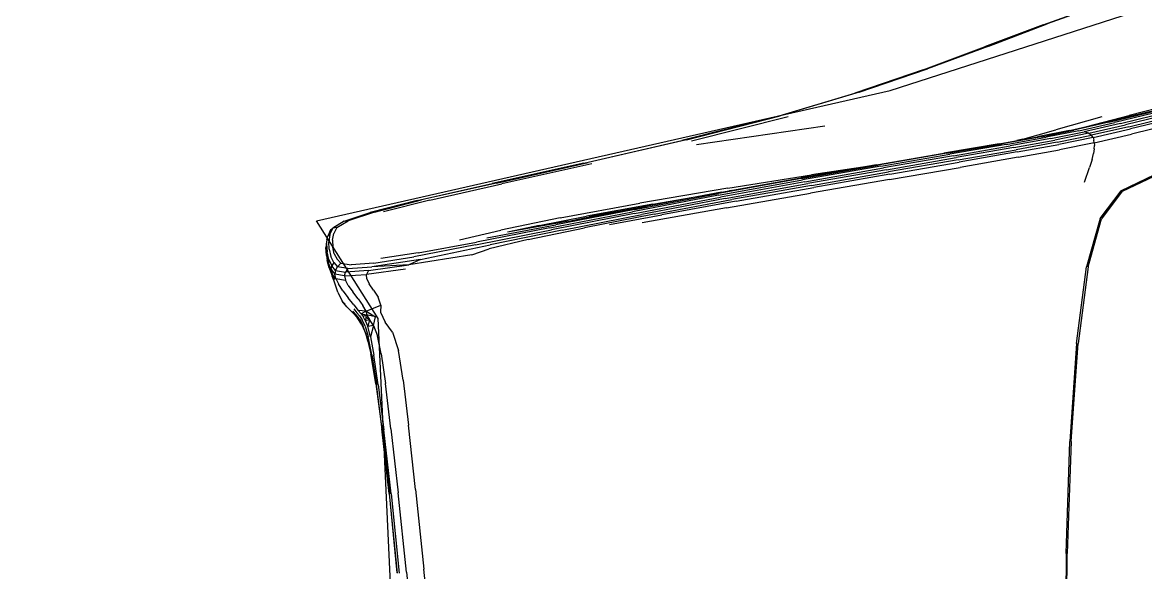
# Model space of a CAD drawing. Extents: x 526875 to 527530, y 3493038 to 3493574.
# Drawn here: x 527120.009 to 527121.644, y 3493325.323 to 3493326.124 of the extents above; entities that cross this region are included whole.
import ezdxf

# ---------------------------------------------------------------- set-up
doc = ezdxf.new("R2010")
doc.units = 0
doc.header["$LTSCALE"] = 2
doc.layers.get('0').update_dxf_attribs({"linetype": 'CONTINUOUS'})
doc.layers.add('L-WATER水景', color=5, linetype='CONTINUOUS')
doc.layers.add('W-_BOLLARD系船栓', color=4, linetype='CONTINUOUS')

# ---------------------------------------------------------------- blocks, each defined once
blk = doc.blocks.new('$matou$00000056')
at = {"color": 0, "linetype": 'Continuous'}
for p, q in [((5467.16, -585.3, 0), (5461.74, -729.16, 0)), ((5462.74, -729.13, 0), (5467.94, -585.25, 0)), ((5996.13, -743.91, 0), (5992.49, -633.85, 0)), ((5978.41, -636, 0), (5982.03, -746.51, 0)), ((5454.32, -864.8, 0), (5461.74, -729.16, 0)), ((5462.74, -729.13, 0), (5455.54, -864.8, 0)), ((5996.13, -743.91, 0), (5999.95, -840.54, 0)), ((6005.79, -839.62, 0), (6002.09, -743.04, 0)), ((6003.56, -743.19, 0), (6007.04, -839.88, 0)), ((6007.39, -840.47, 0), (6004.17, -743.6, 0)), ((5985.79, -843.51, 0), (5982.03, -746.51, 0)), ((5985.79, -843.51, 0), (5989.18, -921.94, 0)), ((6003.45, -918.79, 0), (5999.95, -840.54, 0)), ((6005.79, -839.62, 0), (6009.29, -917.85, 0)), ((6010.45, -918.23, 0), (6007.04, -839.88, 0)), ((6007.39, -840.47, 0), (6010.7, -918.99, 0)), ((5454.32, -864.8, 0), (5445.03, -983.27, 0)), ((5446.41, -983.35, 0), (5455.54, -864.8, 0)), ((5991.68, -976.78, 0), (5989.18, -921.94, 0)), ((6003.45, -918.79, 0), (6006.15, -973.67, 0)), ((6012.12, -972.8, 0), (6009.29, -917.85, 0)), ((6010.45, -918.23, 0), (6013.41, -973.26, 0)), ((6013.83, -974.14, 0), (6010.7, -918.99, 0)), ((5991.68, -976.78, 0), (5994.41, -1013, 0)), ((6008.46, -1009.89, 0), (6006.15, -973.67, 0)), ((6012.12, -972.8, 0), (6014.46, -1009.06, 0)), ((6016.02, -1009.58, 0), (6013.41, -973.26, 0)), ((6013.83, -974.14, 0), (6016.79, -1010.55, 0)), ((5434.04, -1075.65, 0), (5445.03, -983.27, 0)), ((5446.41, -983.35, 0), (5435.43, -1075.86, 0)), ((5998.48, -1035.58, 0), (5994.41, -1013, 0)), ((6008.46, -1009.89, 0), (6010.84, -1032.11, 0)), ((6016.45, -1031.2, 0), (6014.46, -1009.06, 0)), ((6016.02, -1009.58, 0), (6018.35, -1031.8, 0)), ((6019.59, -1032.87, 0), (6016.79, -1010.55, 0)), ((6018.72, -1025.98, 0), (6019.96, -1034.3, 0)), ((6013.49, -1044.73, 0), (6010.84, -1032.11, 0)), ((6013.49, -1044.73, 0), (6016.45, -1031.2, 0)), ((6016.45, -1031.2, 0), (6018.25, -1043.84, 0)), ((6020.48, -1044.53, 0), (6018.35, -1031.8, 0)), ((6019.59, -1032.87, 0), (6022.25, -1045.71, 0)), ((6023.25, -1047.27, 0), (6019.96, -1034.3, 0)), ((5998.48, -1035.58, 0), (6004.13, -1048.32, 0)), ((6013.49, -1044.73, 0), (6018.25, -1043.84, 0)), ((6016.63, -1052.15, 0), (6018.25, -1043.84, 0)), ((6020.03, -1051.55, 0), (6018.25, -1043.84, 0)), ((6007.54, -1060.61, 0), (6004.13, -1048.32, 0)), ((6013.49, -1044.73, 0), (6011.61, -1055.05, 0)), ((6013.49, -1044.73, 0), (6016.63, -1052.15, 0)), ((6020.03, -1051.55, 0), (6016.63, -1052.15, 0)), ((6018.72, -1058.09, 0), (6016.63, -1052.15, 0)), ((6019.26, -1055.5, 0), (6016.63, -1052.15, 0)), ((6019.26, -1055.5, 0), (6020.03, -1051.55, 0)), ((6020.03, -1051.55, 0), (6021.71, -1056.22, 0)), ((6020.48, -1044.53, 0), (6022.5, -1052.36, 0)), ((6024.77, -1053.71, 0), (6022.25, -1045.71, 0)), ((6024.48, -1057.25, 0), (6022.5, -1052.36, 0)), ((6023.25, -1047.27, 0), (6026.43, -1055.46, 0)), ((6006.97, -1069.18, 0), (6007.54, -1060.61, 0)), ((6019.08, -1062.51, 0), (6006.97, -1069.18, 0)), ((6019.08, -1062.51, 0), (6011.61, -1055.05, 0)), ((6011.61, -1055.05, 0), (6018.72, -1058.09, 0)), ((6019.26, -1055.5, 0), (6018.72, -1058.09, 0)), ((6018.72, -1058.09, 0), (6021.71, -1056.22, 0)), ((6023.24, -1059.77, 0), (6018.72, -1058.09, 0)), ((6019.08, -1062.51, 0), (6018.72, -1058.09, 0)), ((6019.08, -1062.51, 0), (6023.24, -1059.77, 0)), ((6019.08, -1062.51, 0), (6021.49, -1069.6, 0)), ((6019.08, -1062.51, 0), (6025.35, -1064.09, 0)), ((6023.24, -1059.77, 0), (6021.71, -1056.22, 0)), ((6023.24, -1059.77, 0), (6025.35, -1064.09, 0)), ((6024.48, -1057.25, 0), (6026.49, -1061.14, 0)), ((6024.77, -1053.71, 0), (6027.25, -1058.88, 0)), ((6029.54, -1060.97, 0), (6026.43, -1055.46, 0)), ((6028.99, -1065.99, 0), (6026.49, -1061.14, 0)), ((6029.78, -1063.25, 0), (6027.25, -1058.88, 0)), ((6029.54, -1060.97, 0), (6032.62, -1065.89, 0)), ((6006.97, -1069.18, 0), (6008.87, -1078.87, 0)), ((6025.11, -1078.13, 0), (6021.49, -1069.6, 0)), ((6028.8, -1071.1, 0), (6025.35, -1064.09, 0)), ((6028.8, -1071.1, 0), (6032.9, -1079.7, 0)), ((6034.49, -1068.84, 0), (6032.62, -1065.89, 0)), ((6034.49, -1068.84, 0), (6037.89, -1076.13, 0)), ((5434.04, -1075.65, 0), (5421.51, -1133.01, 0)), ((5422.66, -1133.4, 0), (5435.43, -1075.86, 0)), ((6012.17, -1087.79, 0), (6008.87, -1078.87, 0)), ((6025.11, -1078.13, 0), (6029.11, -1086.83, 0)), ((6036.97, -1088.77, 0), (6032.9, -1079.7, 0)), ((6035.76, -1072.33, 0), (6037.89, -1076.13, 0)), ((6041.04, -1087.42, 0), (6037.89, -1076.13, 0)), ((6012.17, -1087.79, 0), (6015.47, -1095.57, 0)), ((6032.57, -1094.82, 0), (6029.11, -1086.83, 0)), ((6036.97, -1088.77, 0), (6040.34, -1097.21, 0)), ((6041.04, -1087.42, 0), (6043.82, -1100.86, 0)), ((6017.34, -1101.81, 0), (6015.47, -1095.57, 0)), ((6032.57, -1094.82, 0), (6034.57, -1101.22, 0)), ((6042.31, -1103.91, 0), (6040.34, -1097.21, 0)), ((5985.75, -1111.42, 0), (6017.46, -1107.04, 0)), ((6015.52, -1111.78, 0), (6017.46, -1107.04, 0)), ((6017.34, -1101.81, 0), (6017.46, -1107.04, 0)), ((6035.09, -1106.49, 0), (6017.46, -1107.04, 0)), ((6035.09, -1106.49, 0), (6034.12, -1111.07, 0)), ((6035.09, -1106.49, 0), (6034.57, -1101.22, 0)), ((6042.31, -1103.91, 0), (6034.57, -1101.22, 0)), ((6035.09, -1106.49, 0), (6042.96, -1109.31, 0)), ((6042.31, -1103.91, 0), (6045.02, -1109.4, 0)), ((6042.31, -1103.91, 0), (6042.96, -1109.31, 0)), ((6043.2, -1102.26, 0), (6045.02, -1109.4, 0)), ((6043.82, -1100.86, 0), (6045.02, -1106.82, 0)), ((6045.58, -1109.49, 0), (6045.02, -1106.82, 0)), ((5931.56, -1124.98, 0), (5982.64, -1116.31, 0)), ((5973.16, -1122.37, 0), (6012.86, -1116.22, 0)), ((5973.16, -1122.37, 0), (5982.64, -1116.31, 0)), ((6015.52, -1111.78, 0), (5982.64, -1116.31, 0)), ((5982.64, -1116.31, 0), (6012.86, -1116.22, 0)), ((6032.06, -1115.33, 0), (6012.86, -1116.22, 0)), ((6015.52, -1111.78, 0), (6034.12, -1111.07, 0)), ((6032.06, -1115.33, 0), (6034.12, -1111.07, 0)), ((6032.06, -1115.33, 0), (6040.56, -1117.99, 0)), ((6042.35, -1113.86, 0), (6034.12, -1111.07, 0)), ((6042.35, -1113.86, 0), (6040.56, -1117.99, 0)), ((6042.35, -1113.86, 0), (6042.96, -1109.31, 0)), ((6042.35, -1113.86, 0), (6045.07, -1119.53, 0)), ((6045.64, -1115, 0), (6042.96, -1109.31, 0)), ((6047.17, -1117.2, 0), (6045.02, -1109.4, 0)), ((6045.64, -1115, 0), (6045.02, -1109.4, 0)), ((6045.64, -1115, 0), (6045.07, -1119.53, 0)), ((6047.17, -1117.2, 0), (6045.58, -1109.49, 0)), ((6045.64, -1115, 0), (6047.69, -1123.02, 0)), ((5973.16, -1122.37, 0), (5916.21, -1136.14, 0)), ((5931.56, -1124.98, 0), (5917.24, -1131.13, 0)), ((5928.2, -1136.73, 0), (5978.4, -1125.9, 0)), ((5974.66, -1130.38, 0), (6005.21, -1125.67, 0)), ((6010.84, -1120.54, 0), (5978.4, -1125.9, 0)), ((6010.84, -1120.54, 0), (6029.32, -1119.64, 0)), ((6037.65, -1122.15, 0), (6029.32, -1119.64, 0)), ((6037.65, -1122.15, 0), (6040.56, -1117.99, 0)), ((6037.65, -1122.15, 0), (6040.49, -1127.26, 0)), ((6043.34, -1123.46, 0), (6040.56, -1117.99, 0)), ((6043.34, -1123.46, 0), (6045.07, -1119.53, 0)), ((6043.34, -1123.46, 0), (6045.39, -1130.99, 0)), ((6047.1, -1127.45, 0), (6045.07, -1119.53, 0)), ((6047.1, -1127.45, 0), (6047.69, -1123.02, 0)), ((6047.17, -1117.2, 0), (6047.69, -1123.02, 0)), ((6047.17, -1117.2, 0), (6048.53, -1126.37, 0)), ((6048.91, -1132.42, 0), (6047.69, -1123.02, 0)), ((5403.64, -1165.27, 0), (5421.51, -1133.01, 0)), ((5404.41, -1165.89, 0), (5421.51, -1133.01, 0)), ((5422.66, -1133.4, 0), (5404.41, -1165.89, 0)), ((5885.5, -1140.19, 0), (5917.24, -1131.13, 0)), ((5974.66, -1130.38, 0), (5927.13, -1140.16, 0)), ((6042.54, -1134.13, 0), (6040.49, -1127.26, 0)), ((6042.54, -1134.13, 0), (6043.63, -1142.09, 0)), ((6046.53, -1139.75, 0), (6045.39, -1130.99, 0)), ((6047.1, -1127.45, 0), (6048.27, -1136.7, 0)), ((6048.91, -1132.42, 0), (6048.27, -1136.7, 0)), ((6048.91, -1132.42, 0), (6048.53, -1126.37, 0)), ((6048.91, -1132.42, 0), (6049.1, -1142.26, 0)), ((5885.5, -1140.19, 0), (5839.55, -1151.4, 0)), ((5857.47, -1149.9, 0), (5916.21, -1136.14, 0)), ((5928.2, -1136.73, 0), (5866.21, -1150.8, 0)), ((5867.39, -1153.32, 0), (5927.13, -1140.16, 0)), ((5940.89, -1143.66, 0), (5907.01, -1153.33, 0)), ((6043.59, -1150.47, 0), (6043.63, -1142.09, 0)), ((6046.53, -1139.75, 0), (6046.58, -1148.93, 0)), ((6048.07, -1151.59, 0), (6049.1, -1142.26, 0)), ((6048.38, -1146.39, 0), (6048.27, -1136.7, 0)), ((6048.38, -1146.39, 0), (6049.1, -1142.26, 0)), ((5782.6, -1164.02, 0), (5839.55, -1151.4, 0)), ((5857.47, -1149.9, 0), (5792.59, -1164.38, 0)), ((5798.41, -1165.9, 0), (5866.21, -1150.8, 0)), ((5867.39, -1153.32, 0), (5800.2, -1168.15, 0)), ((5851.96, -1160.41, 0), (5901.89, -1150.23, 0)), ((5858.75, -1164.94, 0), (5907.01, -1153.33, 0)), ((5918.66, -1144.66, 0), (5862.64, -1156.64, 0)), ((5875.95, -1156.87, 0), (5901.89, -1150.23, 0)), ((6043.59, -1150.47, 0), (6042.27, -1158.57, 0)), ((6045.37, -1157.71, 0), (6046.58, -1148.93, 0)), ((6048.38, -1146.39, 0), (6047.24, -1155.59, 0)), ((6048.07, -1151.59, 0), (6047.24, -1155.59, 0)), ((5723.9, -1167.56, 0), (5792.62, -1154.24, 0)), ((5819.18, -1154.03, 0), (5776.55, -1162.9, 0)), ((5851.96, -1160.41, 0), (5792.23, -1173.12, 0)), ((5798.09, -1170.7, 0), (5862.64, -1156.64, 0)), ((5851.96, -1160.41, 0), (5835.35, -1164.3, 0)), ((5875.95, -1156.87, 0), (5837.52, -1165.29, 0)), ((6039.51, -1165.72, 0), (6042.27, -1158.57, 0)), ((6045.37, -1157.71, 0), (6042.72, -1165.26, 0)), ((6044.68, -1163.39, 0), (6047.24, -1155.59, 0)), ((6045.37, -1157.71, 0), (6047.24, -1155.59, 0)), ((5403.64, -1165.27, 0), (5376.62, -1182.36, 0)), ((5376.97, -1183.2, 0), (5404.41, -1165.89, 0)), ((5377.55, -1181.58, 0), (5403.88, -1164.82, 0)), ((5403.64, -1165.27, 0), (5404.41, -1165.89, 0)), ((5723.9, -1167.56, 0), (5655.69, -1180.5, 0)), ((5716.05, -1175.11, 0), (5776.55, -1162.9, 0)), ((5782.6, -1164.02, 0), (5719.34, -1177.17, 0)), ((5724.79, -1178.79, 0), (5792.59, -1164.38, 0)), ((5798.41, -1165.9, 0), (5728.4, -1180.93, 0)), ((5798.09, -1170.7, 0), (5729.83, -1185.26, 0)), ((5730.1, -1183.21, 0), (5800.2, -1168.15, 0)), ((5783.31, -1176.2, 0), (5837.52, -1165.29, 0)), ((5817.61, -1168.29, 0), (5788.49, -1173.9, 0)), ((5817.61, -1168.29, 0), (5790.03, -1173.58, 0)), ((5792.23, -1173.12, 0), (5835.35, -1164.3, 0)), ((5858.75, -1164.94, 0), (5793.73, -1178.27, 0)), ((5817.61, -1168.29, 0), (5835.35, -1164.3, 0)), ((6039.51, -1165.72, 0), (6030.06, -1173.2, 0)), ((6033.36, -1172.94, 0), (6042.72, -1165.26, 0)), ((6039.51, -1165.72, 0), (6042.72, -1165.26, 0)), ((6044.68, -1163.39, 0), (6042.72, -1165.26, 0)), ((5433.73, -1178.29, 0), (5429.32, -1195.88, 0)), ((5591.22, -1192.6, 0), (5655.69, -1180.5, 0)), ((5716.05, -1175.11, 0), (5652.79, -1187.38, 0)), ((5654.48, -1189.99, 0), (5719.34, -1177.17, 0)), ((5724.79, -1178.79, 0), (5657.31, -1192.33, 0)), ((5783.31, -1176.2, 0), (5720.93, -1188.05, 0)), ((5722.15, -1191.5, 0), (5793.73, -1178.27, 0)), ((5727.54, -1186.7, 0), (5792.23, -1173.12, 0)), ((6008.64, -1182.33, 0), (6030.06, -1173.2, 0)), ((6033.36, -1172.94, 0), (6012.04, -1182.1, 0)), ((6033.36, -1172.94, 0), (6030.06, -1173.2, 0)), ((5590.82, -1199.13, 0), (5652.79, -1187.38, 0)), ((5659.77, -1194.79, 0), (5728.4, -1180.93, 0)), ((5730.1, -1183.21, 0), (5661.64, -1197.04, 0)), ((5662.69, -1198.73, 0), (5729.83, -1185.26, 0)), ((5727.54, -1186.7, 0), (5662.71, -1199.54, 0)), ((5718.95, -1188.4, 0), (5720.93, -1188.05, 0)), ((5720.93, -1188.05, 0), (5719.38, -1188.32, 0)), ((5963.49, -1193.81, 0), (6001.31, -1181.88, 0)), ((6008.64, -1182.33, 0), (5970.01, -1194.37, 0)), ((5973.5, -1194.09, 0), (6012.04, -1182.1, 0)), ((5426.85, -1205.49, 0), (5429.32, -1195.88, 0)), ((5591.22, -1192.6, 0), (5533.74, -1203.4, 0)), ((5654.48, -1189.99, 0), (5591.78, -1202, 0)), ((5593.44, -1204.67, 0), (5657.31, -1192.33, 0)), ((5659.77, -1194.79, 0), (5595.55, -1207.23, 0)), ((5597.76, -1209.38, 0), (5661.64, -1197.04, 0)), ((5662.69, -1198.73, 0), (5599.74, -1210.82, 0)), ((5722.15, -1191.5, 0), (5654.22, -1202.79, 0)), ((5963.49, -1193.81, 0), (5904.52, -1209.46, 0)), ((5908.9, -1210.63, 0), (5970.01, -1194.37, 0)), ((5973.5, -1194.09, 0), (5912.46, -1210.27, 0)), ((5426.85, -1205.49, 0), (5425.37, -1212.73, 0)), ((5486.48, -1212.42, 0), (5533.74, -1203.4, 0)), ((5590.82, -1199.13, 0), (5534.2, -1209.8, 0)), ((5535, -1212.73, 0), (5591.78, -1202, 0)), ((5593.44, -1204.67, 0), (5536.45, -1215.46, 0)), ((5538.74, -1217.97, 0), (5595.55, -1207.23, 0)), ((5601.15, -1211.25, 0), (5662.71, -1199.54, 0)), ((5607.04, -1210.13, 0), (5654.22, -1202.79, 0)), ((5424.64, -1218.15, 0), (5425.37, -1212.73, 0)), ((5486.48, -1212.42, 0), (5452.67, -1219.22, 0)), ((5486.99, -1218.81, 0), (5534.2, -1209.8, 0)), ((5535, -1212.73, 0), (5487.92, -1221.7, 0)), ((5489.64, -1224.35, 0), (5536.45, -1215.46, 0)), ((5597.76, -1209.38, 0), (5541.43, -1219.99, 0)), ((5544.08, -1221.24, 0), (5599.74, -1210.82, 0)), ((5601.15, -1211.25, 0), (5546.25, -1221.46, 0)), ((5831.02, -1228.48, 0), (5904.52, -1209.46, 0)), ((5908.9, -1210.63, 0), (5833.95, -1230.22, 0)), ((5837.57, -1229.76, 0), (5912.46, -1210.27, 0)), ((5424.49, -1225.74, 0), (5394.11, -1233.96, 0)), ((5424.64, -1218.15, 0), (5424.42, -1222.3, 0)), ((5424.49, -1225.74, 0), (5424.42, -1222.3, 0)), ((5424.49, -1225.74, 0), (5452.67, -1219.22, 0)), ((5424.49, -1225.74, 0), (5424.6, -1229.02, 0)), ((5425.09, -1232.1, 0), (5453.22, -1225.59, 0)), ((5486.99, -1218.81, 0), (5453.22, -1225.59, 0)), ((5454.29, -1228.44, 0), (5487.92, -1221.7, 0)), ((5489.64, -1224.35, 0), (5456.28, -1231.02, 0)), ((5538.74, -1217.97, 0), (5492.38, -1226.74, 0)), ((5495.61, -1228.61, 0), (5541.43, -1219.99, 0)), ((5544.08, -1221.24, 0), (5498.8, -1229.72, 0)), ((5501.4, -1229.82, 0), (5546.25, -1221.46, 0)), ((5353.7, -1245.83, 0), (5394.11, -1233.96, 0)), ((5425.09, -1232.1, 0), (5394.74, -1240.31, 0)), ((5396.04, -1243.09, 0), (5426.28, -1234.92, 0)), ((5425.09, -1232.1, 0), (5424.6, -1229.02, 0)), ((5425.09, -1232.1, 0), (5426.28, -1234.92, 0)), ((5454.29, -1228.44, 0), (5426.28, -1234.92, 0)), ((5428.51, -1237.42, 0), (5426.28, -1234.92, 0)), ((5428.51, -1237.42, 0), (5456.28, -1231.02, 0)), ((5459.47, -1233.28, 0), (5432.12, -1239.57, 0)), ((5436.39, -1241.15, 0), (5463.24, -1235.01, 0)), ((5482, -1234.11, 0), (5455.05, -1243.49, 0)), ((5459.47, -1233.28, 0), (5492.38, -1226.74, 0)), ((5495.61, -1228.61, 0), (5463.24, -1235.01, 0)), ((5466.96, -1235.97, 0), (5498.8, -1229.72, 0)), ((5501.4, -1229.82, 0), (5470.02, -1235.94, 0)), ((5482, -1234.11, 0), (5486.81, -1232.67, 0)), ((5753.79, -1252.25, 0), (5833.95, -1230.22, 0)), ((5837.57, -1229.76, 0), (5757.44, -1251.68, 0)), ((5354.35, -1252.18, 0), (5394.74, -1240.31, 0)), ((5396.04, -1243.09, 0), (5355.73, -1254.94, 0)), ((5428.51, -1237.42, 0), (5398.49, -1245.54, 0)), ((5402.44, -1247.57, 0), (5432.12, -1239.57, 0)), ((5436.39, -1241.15, 0), (5407.14, -1249.03, 0)), ((5411.79, -1249.72, 0), (5440.62, -1241.97, 0)), ((5444.09, -1241.83, 0), (5415.61, -1249.47, 0)), ((5417.24, -1256.76, 0), (5455.05, -1243.49, 0)), ((5428.51, -1237.42, 0), (5432.12, -1239.57, 0)), ((5466.96, -1235.97, 0), (5440.62, -1241.97, 0)), ((5444.09, -1241.83, 0), (5470.02, -1235.94, 0)), ((5358.33, -1257.33, 0), (5398.49, -1245.54, 0)), ((5402.44, -1247.57, 0), (5362.55, -1259.27, 0)), ((5367.55, -1260.62, 0), (5407.14, -1249.03, 0)), ((5411.79, -1249.72, 0), (5372.51, -1261.2, 0)), ((5376.59, -1260.86, 0), (5415.61, -1249.47, 0)), ((5429.88, -1245.64, 0), (5395.16, -1256.58, 0)), ((5641.61, -1261.05, 0), (5745.81, -1245.47, 0)), ((5670.71, -1274.45, 0), (5749.63, -1250.52, 0)), ((5753.79, -1252.25, 0), (5677.06, -1275.85, 0)), ((5680.71, -1275.18, 0), (5757.44, -1251.68, 0)), ((5338.92, -1274.11, 0), (5395.16, -1256.58, 0)), ((5612.37, -1300.13, 0), (5677.06, -1275.85, 0)), ((5680.71, -1275.18, 0), (5615.99, -1299.36, 0)), ((5612.37, -1300.13, 0), (5556.46, -1324.63, 0)), ((5560.04, -1323.78, 0), (5615.99, -1299.36, 0)), ((5506.08, -1348.92, 0), (5556.46, -1324.63, 0)), ((5560.04, -1323.78, 0), (5509.6, -1347.99, 0)), ((5506.08, -1348.92, 0), (5457.95, -1372.54, 0)), ((5461.4, -1371.52, 0), (5509.6, -1347.99, 0)), ((5408.8, -1395.03, 0), (5457.95, -1372.54, 0)), ((5461.4, -1371.52, 0), (5412.18, -1393.93, 0))]:
    blk.add_line(p, q, dxfattribs=at)
at = {"layer": 'W-_BOLLARD系船栓', "elevation": 0}
blk.add_lwpolyline([(-6727.01, -15.08, 0.047361), (-6712.22, -120.4, 0.071059), (-6549.69, -364.15, 0.106743), (-4524.57, -1531.01, 0.083644), (-2645.55, -1972.48, -0.010282), (5565.87, -2012.73, -0.041262), (6105.07, -1863.2, 0.304271), (6623.1, -1179.78, 0.082265), (6714.73, -654.33), (6727.01, 59.7), (6714.73, 773.74, 0.082265), (6623.1, 1299.19, 0.256696), (6105.07, 1839.57, 0.028009), (5545.43, 1985.11, 0.02503), (-2645.55, 1949.01, 0.085737), (-4525.67, 1505.86, 0.098082), (-6474.2, 408.49, 0.055987), (-6646.53, 216.4, 0.167612), (-6727.01, -15.08)], format="xyb", dxfattribs=at)
at = {"layer": 'W-_BOLLARD系船栓'}
blk.add_polyline3d([(-2711.74, 1595.35, 0), (-580.98, 1668.75, 0), (5128.71, 1617.19, 0), (5128.71, 1466.4, 0), (5395.89, 1370.56, 0), (5631.82, 1265.52, 0), (6052.28, 1134.8, 0), (6009.49, 1015.09, 0), (6009.49, -1053.2, 0), (6055.77, -1174.94, 0), (5587.49, -1300.49, 0), (5130.64, -1486.91, 0), (5088.76, -1650.51, 0), (-2711.47, -1650.51, 0)], dxfattribs=at)

msp = doc.modelspace()

# ---------------------------------------------------------------- block references
at = {"layer": 'L-WATER水景', "color": 8, "lineweight": 0, "xscale": 0.0018, "yscale": 0.0012, "zscale": 0.001291236534000011, "rotation": 182.6690366972091}
msp.add_blockref('$matou$00000056', (527131.3911, 3493324.9344), dxfattribs=at)

doc.saveas('drawing.dxf')
